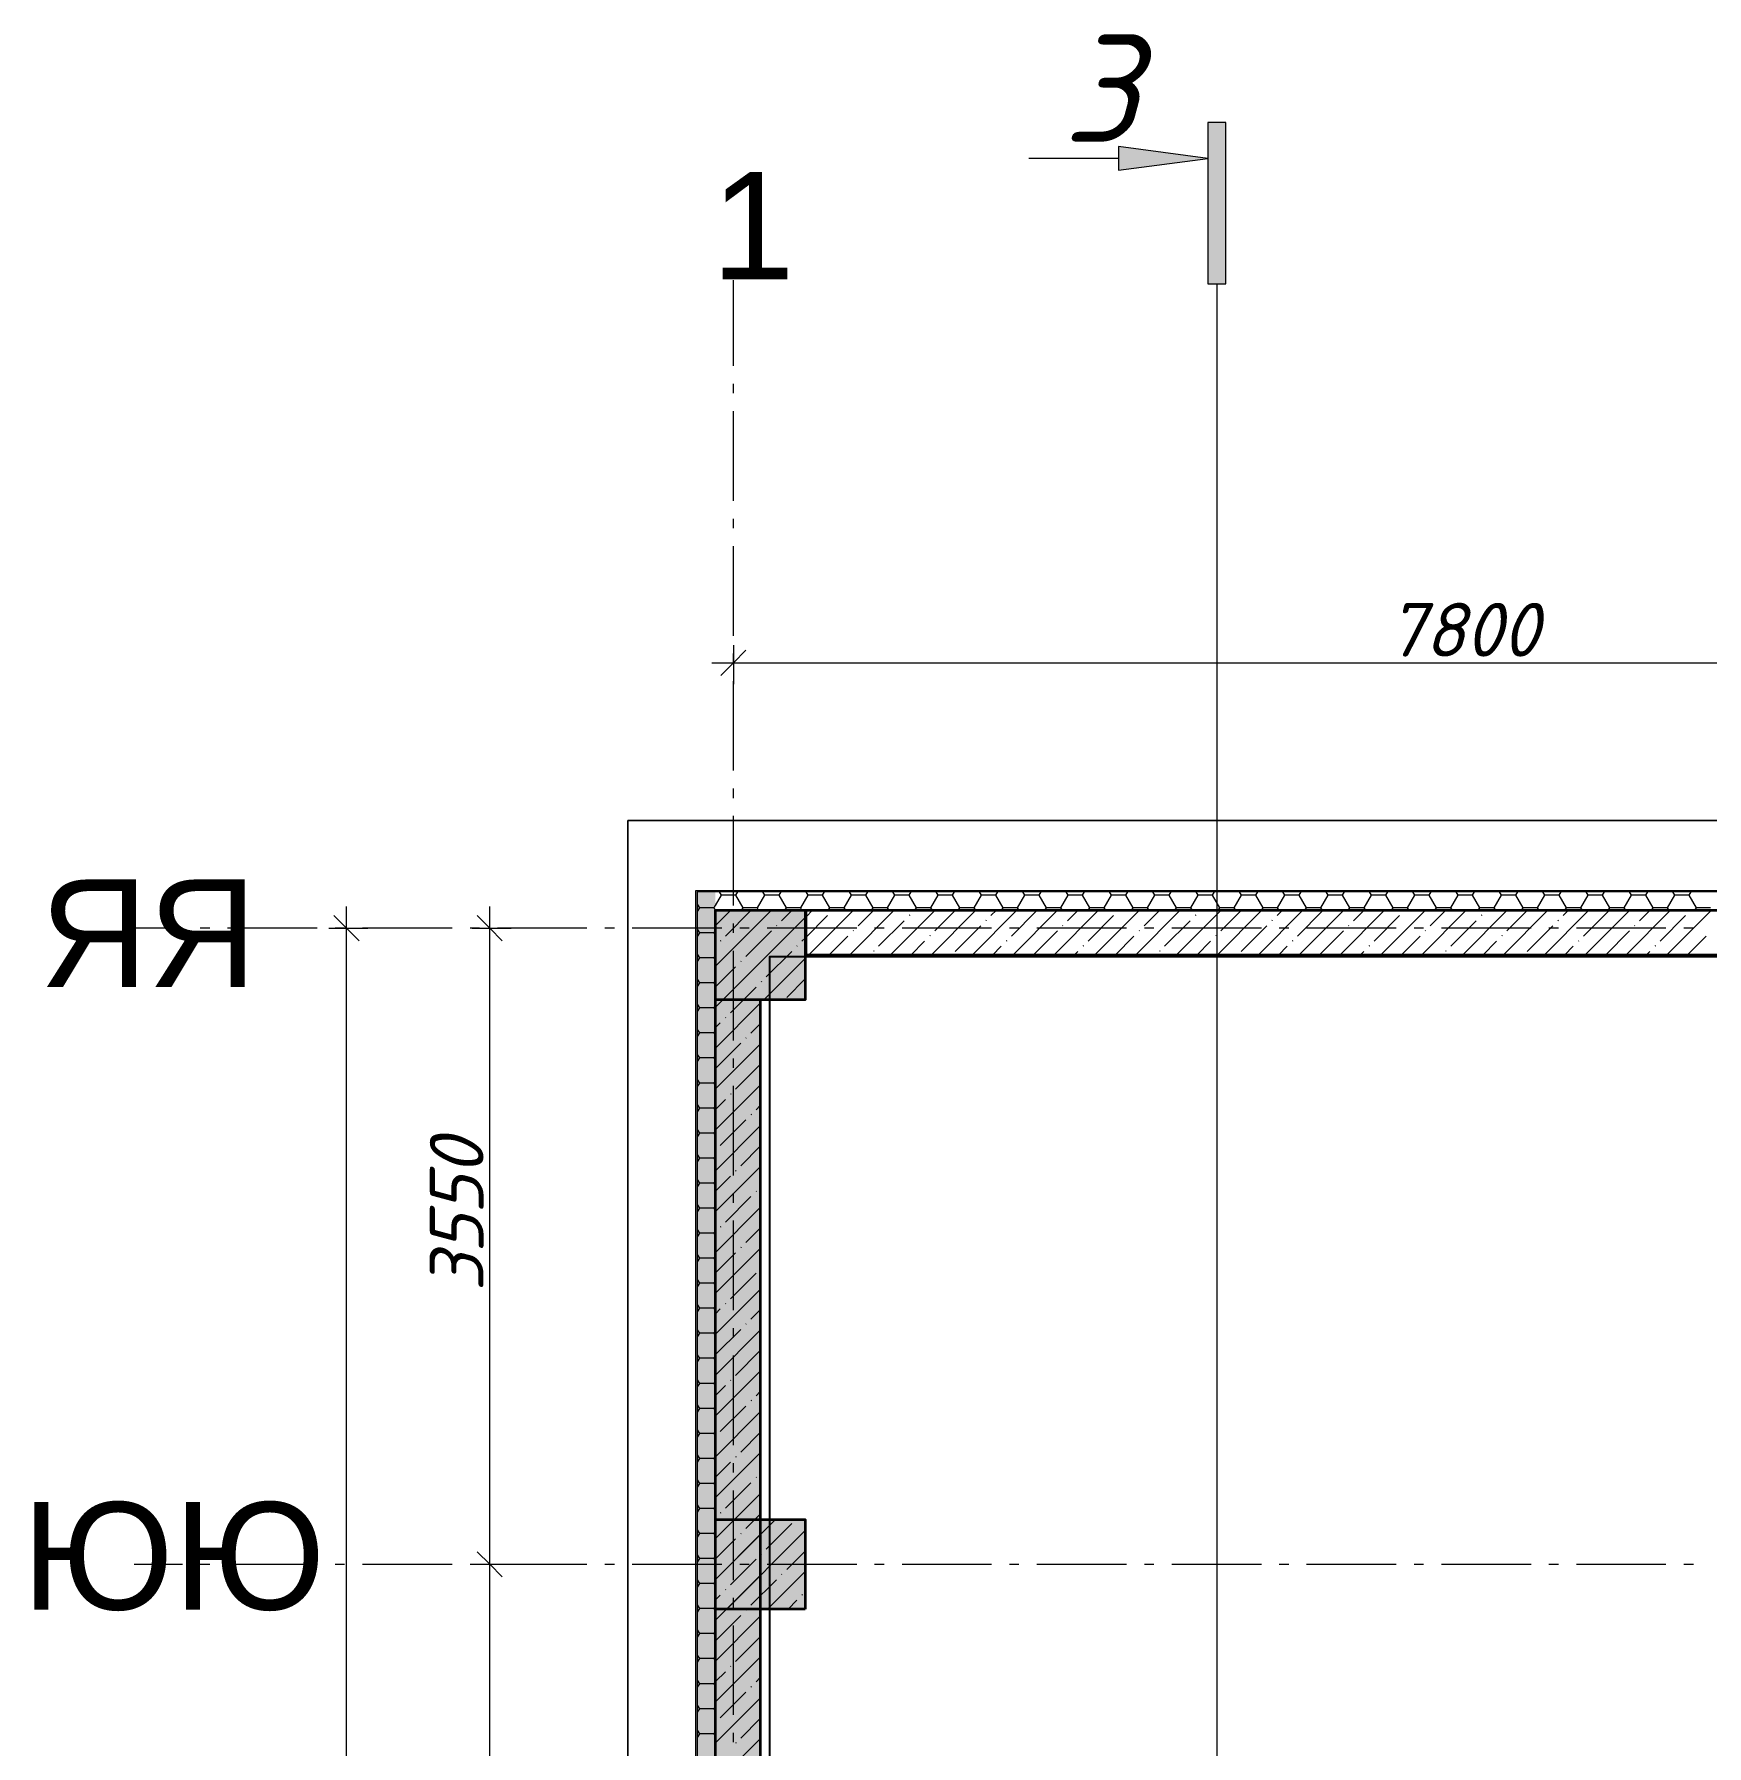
# Model space of a CAD drawing. Header units: millimetres. Extents: x -81576 to 1046824, y -248937 to 691537.
# Drawn here: x 93583 to 102919, y 677778 to 687330 of the extents above; entities that cross this region are included whole.
import ezdxf

# ---------------------------------------------------------------- set-up
doc = ezdxf.new("R2010")
doc.units = ezdxf.units.MM
doc.layers.add('PDF _Геометрия', color=7, linetype='Continuous', true_color=0x1d1d1d)
doc.layers.add('PDF _Сплошная заливка', color=7, linetype='Continuous', true_color=0xffffff)
doc.layers.add('PDF _Текст', color=7, linetype='Continuous')
doc.styles.add('PDF ArialMT', font='arial.ttf')
doc.styles.add('PDF ISOCPEUR Italic', font='isocpeui.ttf')

msp = doc.modelspace()

# ---------------------------------------------------------------- hatches: boundary and pattern name
at = {"layer": 'PDF _Сплошная заливка', "true_color": 0x636466, "transparency": 33554559}
for points in [[(97284, 669791.1), (97284, 682551.1), (97276, 682551.1), (97278, 669791.1)], [(97284, 669791.1), (97384, 669791.1), (97384, 682543.1), (97284, 682543.1)], [(97386, 681941.1), (97886, 681941.1), (97886, 682441.1), (97386, 682441.1)], [(97386, 669966.1), (97636, 669966.1), (97636, 681941.1), (97386, 681941.1)], [(97886, 678540.8), (97886, 679040.8), (97386, 679040.8), (97386, 678540.8)]]:
    msp.add_hatch(color=251, dxfattribs=at).paths.add_polyline_path(points)

# ---------------------------------------------------------------- linework, layer by layer
msp.add_lwpolyline([(112836, 682181.4), (97687.9, 682181.4), (97687.9, 673591.1), (112836, 673591.1)], close=True)
at = {"layer": 'PDF _Геометрия', "color": 7, "lineweight": 9}
for points in [[(100234.6, 685937.1), (100234.6, 686837.1), (100134.6, 686837.1), (100134.6, 685937.1)], [(99634.6, 686571.2), (100134.6, 686637.1), (99634.6, 686702.9)], [(201544, 682941.1), (96896, 682941.1), (96896, 651568.6), (96896, 682941.1)]]:
    msp.add_lwpolyline(points, close=True, dxfattribs=at)
for points in [[(99634.6, 686637.1), (99134.6, 686637.1)], [(97486, 685479), (97486, 685956.9)], [(97486, 685326.1), (97486, 685379)], [(97486, 684726.1), (97486, 685226.1)], [(97486, 684573.2), (97486, 684626.1)], [(97486, 683973.2), (97486, 684473.2)], [(97556, 683892), (97486, 683822), (97416, 683752)], [(97486, 683921), (97486, 683822), (97486, 683702)], [(97486, 683820.3), (97486, 683873.2)], [(97366, 683822), (105286, 683822), (107586, 683822), (109486, 683822), (109686, 683822), (113086, 683822), (117786, 683822), (120786, 683822)], [(97486, 683220.3), (97486, 683720.3)], [(97486, 683067.4), (97486, 683120.3)], [(97486, 682467.4), (97486, 682967.4)], [(95325.7, 651921.1), (95325.7, 682461.1)], [(96125.7, 651921.1), (96125.7, 655691.1), (96125.7, 658541.1), (96125.7, 659841.1), (96125.7, 664341.1), (96125.7, 670041.1), (96125.7, 673341.1), (96125.7, 674541.1), (96125.7, 678790.8), (96125.7, 682461.1)], [(113936, 682443.1), (97384, 682443.1), (97384, 669791.1)], [(113936, 682441.1), (97386, 682441.1), (97386, 669966.1), (97388, 669966.1), (97388, 669791.1)], [(94409.5, 682341.1), (94140.9, 682341.1)], [(94562.4, 682341.1), (94509.5, 682341.1)], [(95162.4, 682341.1), (94662.4, 682341.1)], [(95226.7, 682341.1), (95325.7, 682341.1), (95445.7, 682341.1)], [(95255.7, 682411.1), (95325.7, 682341.1), (95395.7, 682271.1)], [(95315.3, 682341.1), (95262.4, 682341.1)], [(95915.3, 682341.1), (95415.3, 682341.1)], [(96068.2, 682341.1), (96015.3, 682341.1)], [(96026.7, 682341.1), (96125.7, 682341.1), (96245.7, 682341.1)], [(96055.7, 682411.1), (96125.7, 682341.1), (96195.7, 682271.1)], [(96668.2, 682341.1), (96168.2, 682341.1)], [(96821.1, 682341.1), (96768.2, 682341.1)], [(97421.1, 682341.1), (96921.1, 682341.1)], [(97486, 682314.5), (97486, 682367.4)], [(97574, 682341.1), (97521.1, 682341.1)], [(98174, 682341.1), (97674, 682341.1)], [(98327, 682341.1), (98274, 682341.1)], [(98927, 682341.1), (98427, 682341.1)], [(99079.9, 682341.1), (99027, 682341.1)], [(99679.9, 682341.1), (99179.9, 682341.1)], [(99832.8, 682341.1), (99779.9, 682341.1)], [(100432.8, 682341.1), (99932.8, 682341.1)], [(100585.7, 682341.1), (100532.8, 682341.1)], [(101185.7, 682341.1), (100685.7, 682341.1)], [(101338.6, 682341.1), (101285.7, 682341.1)], [(101938.6, 682341.1), (101438.6, 682341.1)], [(102091.5, 682341.1), (102038.6, 682341.1)], [(102691.5, 682341.1), (102191.5, 682341.1)], [(102844.5, 682341.1), (102791.5, 682341.1)], [(97486, 681714.5), (97486, 682214.5)], [(97486, 681561.5), (97486, 681614.5)], [(97486, 680961.5), (97486, 681461.5)], [(97486, 680808.6), (97486, 680861.5)], [(97486, 680208.6), (97486, 680708.6)], [(97486, 680055.7), (97486, 680108.6)], [(97486, 679455.7), (97486, 679955.7)], [(97486, 679302.8), (97486, 679355.7)], [(97486, 678702.8), (97486, 679202.8)], [(96055.7, 678860.8), (96125.7, 678790.8), (96195.7, 678720.8)], [(94140.9, 678790.8), (94409.5, 678790.8)], [(94509.5, 678790.8), (94562.4, 678790.8)], [(94662.4, 678790.8), (95162.4, 678790.8)], [(95262.4, 678790.8), (95315.3, 678790.8)], [(95415.3, 678790.8), (95915.3, 678790.8)], [(96015.3, 678790.8), (96068.2, 678790.8)], [(96026.7, 678790.8), (96125.7, 678790.8), (96245.7, 678790.8)], [(96168.2, 678790.8), (96668.2, 678790.8)], [(96768.2, 678790.8), (96821.1, 678790.8)], [(96921.1, 678790.8), (97421.1, 678790.8)], [(97521.1, 678790.8), (97574, 678790.8)], [(97674, 678790.8), (98174, 678790.8)], [(98274, 678790.8), (98327, 678790.8)], [(98427, 678790.8), (98927, 678790.8)], [(99027, 678790.8), (99079.9, 678790.8)], [(99179.9, 678790.8), (99679.9, 678790.8)], [(99779.9, 678790.8), (99832.8, 678790.8)], [(99932.8, 678790.8), (100432.8, 678790.8)], [(100532.8, 678790.8), (100585.7, 678790.8)], [(100685.7, 678790.8), (101185.7, 678790.8)], [(101285.7, 678790.8), (101338.6, 678790.8)], [(101438.6, 678790.8), (101938.6, 678790.8)], [(102038.6, 678790.8), (102091.5, 678790.8)], [(102191.5, 678790.8), (102691.5, 678790.8)], [(102791.5, 678790.8), (102844.5, 678790.8)], [(97486, 678549.9), (97486, 678602.8)], [(97486, 677949.9), (97486, 678449.9)], [(97486, 677797), (97486, 677849.9)]]:
    msp.add_lwpolyline(points, dxfattribs=at)
at = {"layer": 'PDF _Геометрия', "color": 8, "lineweight": 9, "true_color": 0x808080}
msp.add_lwpolyline([(100184.6, 685937.1), (100184.6, 650457.2)], dxfattribs=at)
at = {"layer": 'PDF _Геометрия', "color": 7, "lineweight": 13}
for points in [[(97276, 669786.1), (97276, 682551.1), (97386, 682551.1), (201086, 682551.1), (201196, 682551.1), (201196, 637747.2)], [(113936, 682543.1), (97284, 682543.1), (97284, 669791.1)]]:
    msp.add_lwpolyline(points, dxfattribs=at)
at = {"layer": 'PDF _Геометрия', "lineweight": 9}
for points in [[(97416.6, 682524.4), (97384, 682467.8), (97376.3, 682454.5)], [(97405.8, 682543.1), (97416.6, 682524.4)], [(97497.3, 682524.3), (97416.6, 682524.3)], [(97508.1, 682543.1), (97497.3, 682524.4)], [(97497.3, 682524.4), (97537.6, 682454.5)], [(97658.6, 682524.4), (97618.2, 682454.5)], [(97647.7, 682543.1), (97658.6, 682524.4)], [(97739.2, 682524.3), (97658.6, 682524.3)], [(97750.1, 682543.1), (97739.2, 682524.4)], [(97739.2, 682524.4), (97779.5, 682454.5)], [(97900.5, 682524.4), (97860.2, 682454.5)], [(97889.7, 682543.1), (97900.5, 682524.4)], [(97981.1, 682524.3), (97900.5, 682524.3)], [(97992, 682543.1), (97981.1, 682524.4)], [(97981.1, 682524.4), (98021.5, 682454.5)], [(98142.4, 682524.4), (98102.1, 682454.5)], [(98131.6, 682543.1), (98142.4, 682524.4)], [(98223.1, 682524.3), (98142.4, 682524.3)], [(98233.9, 682543.1), (98223.1, 682524.4)], [(98223.1, 682524.4), (98263.4, 682454.5)], [(98384.4, 682524.4), (98344.1, 682454.5)], [(98373.5, 682543.1), (98384.4, 682524.4)], [(98465, 682524.3), (98384.4, 682524.3)], [(98475.9, 682543.1), (98465, 682524.4)], [(98465, 682524.4), (98505.3, 682454.5)], [(98626.3, 682524.4), (98586, 682454.5)], [(98615.5, 682543.1), (98626.3, 682524.4)], [(98706.9, 682524.3), (98626.3, 682524.3)], [(98706.9, 682524.4), (98747.3, 682454.5)], [(98717.8, 682543.1), (98707, 682524.4)], [(98868.2, 682524.4), (98827.9, 682454.5)], [(98857.4, 682543.1), (98868.2, 682524.4)], [(98948.9, 682524.3), (98868.2, 682524.3)], [(98959.7, 682543.1), (98948.9, 682524.4)], [(98948.9, 682524.4), (98989.2, 682454.5)], [(99110.2, 682524.4), (99069.9, 682454.5)], [(99099.3, 682543.1), (99110.2, 682524.4)], [(99190.8, 682524.3), (99110.2, 682524.3)], [(99201.7, 682543.1), (99190.8, 682524.4)], [(99190.8, 682524.4), (99231.1, 682454.5)], [(99352.1, 682524.4), (99311.8, 682454.5)], [(99341.3, 682543.1), (99352.1, 682524.4)], [(99432.8, 682524.3), (99352.1, 682524.3)], [(99432.7, 682524.4), (99473.1, 682454.5)], [(99443.6, 682543.1), (99432.8, 682524.4)], [(99594, 682524.4), (99553.7, 682454.5)], [(99583.2, 682543.1), (99594, 682524.4)], [(99674.7, 682524.3), (99594, 682524.3)], [(99685.5, 682543.1), (99674.7, 682524.4)], [(99674.7, 682524.4), (99715, 682454.5)], [(99836, 682524.4), (99795.7, 682454.5)], [(99825.1, 682543.1), (99836, 682524.4)], [(99916.6, 682524.3), (99836, 682524.3)], [(99927.5, 682543.1), (99916.6, 682524.4)], [(99916.6, 682524.4), (99956.9, 682454.5)], [(100077.9, 682524.4), (100037.6, 682454.5)], [(100067.1, 682543.1), (100077.9, 682524.4)], [(100158.6, 682524.3), (100077.9, 682524.3)], [(100158.5, 682524.4), (100198.9, 682454.5)], [(100169.4, 682543.1), (100158.6, 682524.4)], [(100319.9, 682524.4), (100279.5, 682454.5)], [(100309, 682543.1), (100319.8, 682524.4)], [(100400.5, 682524.3), (100319.8, 682524.3)], [(100411.3, 682543.1), (100400.5, 682524.4)], [(100400.5, 682524.4), (100440.8, 682454.5)], [(100561.8, 682524.4), (100521.5, 682454.5)], [(100550.9, 682543.1), (100561.8, 682524.4)], [(100642.4, 682524.3), (100561.8, 682524.3)], [(100653.3, 682543.1), (100642.4, 682524.4)], [(100642.4, 682524.4), (100682.7, 682454.5)], [(100803.7, 682524.4), (100763.4, 682454.5)], [(100792.9, 682543.1), (100803.7, 682524.4)], [(100884.4, 682524.3), (100803.7, 682524.3)], [(100895.2, 682543.1), (100884.4, 682524.4)], [(100884.4, 682524.4), (100924.7, 682454.5)], [(101045.7, 682524.4), (101005.3, 682454.5)], [(101034.8, 682543.1), (101045.6, 682524.4)], [(101126.3, 682524.3), (101045.7, 682524.3)], [(101137.1, 682543.1), (101126.3, 682524.4)], [(101126.3, 682524.4), (101166.6, 682454.5)], [(101287.6, 682524.4), (101247.3, 682454.5)], [(101276.7, 682543.1), (101287.6, 682524.4)], [(101368.2, 682524.3), (101287.6, 682524.3)], [(101379.1, 682543.1), (101368.2, 682524.4)], [(101368.2, 682524.4), (101408.5, 682454.5)], [(101529.5, 682524.4), (101489.2, 682454.5)], [(101518.7, 682543.1), (101529.5, 682524.4)], [(101610.2, 682524.3), (101529.5, 682524.3)], [(101621, 682543.1), (101610.2, 682524.4)], [(101610.2, 682524.4), (101650.5, 682454.5)], [(101771.5, 682524.4), (101731.1, 682454.5)], [(101760.6, 682543.1), (101771.4, 682524.4)], [(101852.1, 682524.3), (101771.5, 682524.3)], [(101862.9, 682543.1), (101852.1, 682524.4)], [(101852.1, 682524.4), (101892.4, 682454.5)], [(102013.4, 682524.4), (101973.1, 682454.5)], [(102002.5, 682543.1), (102013.4, 682524.4)], [(102094, 682524.3), (102013.4, 682524.3)], [(102104.9, 682543.1), (102094, 682524.4)], [(102094, 682524.4), (102134.4, 682454.5)], [(102255.3, 682524.4), (102215, 682454.5)], [(102244.5, 682543.1), (102255.3, 682524.4)], [(102336, 682524.3), (102255.3, 682524.3)], [(102346.8, 682543.1), (102336, 682524.4)], [(102336, 682524.4), (102376.3, 682454.5)], [(102497.3, 682524.4), (102457, 682454.5)], [(102486.4, 682543.1), (102497.3, 682524.4)], [(102577.9, 682524.3), (102497.3, 682524.3)], [(102588.8, 682543.1), (102577.9, 682524.4)], [(102577.9, 682524.4), (102618.2, 682454.5)], [(102739.2, 682524.4), (102698.9, 682454.5)], [(102728.4, 682543.1), (102739.2, 682524.4)], [(102819.8, 682524.3), (102739.2, 682524.3)], [(102819.8, 682524.4), (102860.2, 682454.5)], [(102830.7, 682543.1), (102819.9, 682524.4)], [(97284, 682474.7), (97295.6, 682454.5)], [(97295.7, 682454.5), (97284, 682434.3)], [(97376.3, 682454.5), (97295.7, 682454.5)], [(97376.3, 682454.5), (97384, 682441.2)], [(97471, 682441.1), (97386, 682356.1)], [(97699.1, 682441.1), (97386, 682128)], [(97583.5, 682439.6), (97440.9, 682297)], [(97537.6, 682454.5), (97531, 682443.1)], [(97618.2, 682454.5), (97537.6, 682454.5)], [(97618.2, 682454.5), (97624.8, 682443.1)], [(97813.1, 682441.1), (97754.6, 682382.6)], [(97779.5, 682454.5), (97773, 682443.1)], [(97860.2, 682454.5), (97779.5, 682454.5)], [(97860.2, 682454.5), (97866.7, 682443.1)], [(97927.2, 682441.1), (97891, 682404.9)], [(98155.3, 682441.1), (97905.3, 682191.1)], [(98021.5, 682454.5), (98014.9, 682443.1)], [(98102.1, 682454.5), (98021.5, 682454.5)], [(98041.2, 682441.1), (98039.7, 682439.6)], [(98102.1, 682454.5), (98108.7, 682443.1)], [(98383.4, 682441.1), (98133.4, 682191.1)], [(98269.3, 682441.1), (98182.3, 682354)], [(98263.4, 682454.5), (98256.8, 682443.1)], [(98344, 682454.5), (98263.4, 682454.5)], [(98344, 682454.5), (98350.6, 682443.1)], [(98611.5, 682441.1), (98361.5, 682191.1)], [(98497.4, 682441.1), (98495.9, 682439.6)], [(98505.3, 682454.5), (98498.8, 682443.1)], [(98586, 682454.5), (98505.3, 682454.5)], [(98586, 682454.5), (98592.5, 682443.1)], [(98839.6, 682441.1), (98589.6, 682191.1)], [(98725.5, 682441.1), (98609.9, 682325.5)], [(98747.3, 682454.5), (98740.7, 682443.1)], [(98827.9, 682454.5), (98747.3, 682454.5)], [(99067.7, 682441.1), (98817.7, 682191.1)], [(98827.9, 682454.5), (98834.5, 682443.1)], [(98953.6, 682441.1), (98923.6, 682411.1)], [(98989.2, 682454.5), (98982.6, 682443.1)], [(99069.8, 682454.5), (98989.2, 682454.5)], [(99180.2, 682439.6), (99037.6, 682297)], [(99295.8, 682441.1), (99045.8, 682191.1)], [(99069.8, 682454.5), (99076.4, 682443.1)], [(99231.1, 682454.5), (99224.6, 682443.1)], [(99311.8, 682454.5), (99231.1, 682454.5)], [(99523.9, 682441.1), (99273.9, 682191.1)], [(99311.8, 682454.5), (99318.4, 682443.1)], [(99409.8, 682441.1), (99351.3, 682382.6)], [(99473.1, 682454.5), (99466.5, 682443.1)], [(99553.7, 682454.5), (99473.1, 682454.5)], [(99752, 682441.1), (99502, 682191.1)], [(99553.7, 682454.5), (99560.3, 682443.1)], [(99637.9, 682441.1), (99636.4, 682439.6)], [(99715, 682454.5), (99708.4, 682443.1)], [(99795.7, 682454.5), (99715, 682454.5)], [(99980.1, 682441.1), (99730.1, 682191.1)], [(99866, 682441.1), (99779, 682354)], [(99795.6, 682454.5), (99802.2, 682443.1)], [(99957, 682454.5), (99950.4, 682443.1)], [(100037.6, 682454.5), (99956.9, 682454.5)], [(100208.2, 682441.1), (99958.2, 682191.1)], [(100037.6, 682454.5), (100044.2, 682443.1)], [(100094.1, 682441.1), (100092.6, 682439.6)], [(100436.3, 682441.1), (100186.3, 682191.1)], [(100198.9, 682454.5), (100192.3, 682443.1)], [(100279.5, 682454.5), (100198.9, 682454.5)], [(100322.2, 682441.1), (100206.6, 682325.5)], [(100279.5, 682454.5), (100286.1, 682443.1)], [(100664.4, 682441.1), (100414.4, 682191.1)], [(100440.8, 682454.5), (100434.2, 682443.1)], [(100521.5, 682454.5), (100440.8, 682454.5)], [(100550.3, 682441.1), (100520.3, 682411.1)], [(100521.5, 682454.5), (100528, 682443.1)], [(100776.9, 682439.6), (100634.3, 682297)], [(100892.5, 682441.1), (100642.5, 682191.1)], [(100682.8, 682454.5), (100676.2, 682443.1)], [(100763.4, 682454.5), (100682.7, 682454.5)], [(100763.4, 682454.5), (100770, 682443.1)], [(101120.6, 682441.1), (100870.6, 682191.1)], [(100924.7, 682454.5), (100918.1, 682443.1)], [(101005.3, 682454.5), (100924.7, 682454.5)], [(101006.5, 682441.1), (100948, 682382.6)], [(101005.3, 682454.5), (101011.9, 682443.1)], [(101348.7, 682441.1), (101098.7, 682191.1)], [(101166.6, 682454.5), (101160.1, 682443.1)], [(101247.3, 682454.5), (101166.6, 682454.5)], [(101234.6, 682441.1), (101233.1, 682439.6)], [(101247.3, 682454.5), (101253.8, 682443.1)], [(101576.8, 682441.1), (101326.8, 682191.1)], [(101462.7, 682441.1), (101375.6, 682354)], [(101408.6, 682454.5), (101402, 682443.1)], [(101489.2, 682454.5), (101408.6, 682454.5)], [(101489.2, 682454.5), (101495.8, 682443.1)], [(101804.9, 682441.1), (101554.9, 682191.1)], [(101650.5, 682454.5), (101643.9, 682443.1)], [(101731.1, 682454.5), (101650.5, 682454.5)], [(101690.8, 682441.1), (101689.3, 682439.6)], [(101731.1, 682454.5), (101737.7, 682443.1)], [(102033, 682441.1), (101783, 682191.1)], [(101918.9, 682441.1), (101803.3, 682325.5)], [(101892.4, 682454.5), (101885.9, 682443.1)], [(101973.1, 682454.5), (101892.4, 682454.5)], [(101973.1, 682454.5), (101979.6, 682443.1)], [(102261.1, 682441.1), (102011.1, 682191.1)], [(102147, 682441.1), (102117, 682411.1)], [(102134.4, 682454.5), (102127.8, 682443.1)], [(102215, 682454.5), (102134.4, 682454.5)], [(102215, 682454.5), (102221.6, 682443.1)], [(102373.6, 682439.6), (102231, 682297)], [(102489.2, 682441.1), (102239.2, 682191.1)], [(102376.3, 682454.5), (102369.7, 682443.1)], [(102456.9, 682454.5), (102376.3, 682454.5)], [(102456.9, 682454.5), (102463.5, 682443.1)], [(102717.3, 682441.1), (102467.3, 682191.1)], [(102603.2, 682441.1), (102544.6, 682382.6)], [(102618.2, 682454.5), (102611.7, 682443.1)], [(102698.9, 682454.5), (102618.2, 682454.5)], [(102945.4, 682441.1), (102695.4, 682191.1)], [(102698.9, 682454.5), (102705.4, 682443.1)], [(102831.3, 682441.1), (102829.8, 682439.6)], [(102860.2, 682454.5), (102853.6, 682443.1)], [(102940.8, 682454.5), (102860.2, 682454.5)], [(97284, 682335.1), (97295.7, 682314.8)], [(97886, 682399.9), (97427.2, 681941.1), (97386, 681899.9)], [(97728.4, 682356.4), (97726.1, 682354)], [(98011.2, 682411.1), (97891, 682290.9)], [(98438.9, 682382.6), (98296.3, 682240)], [(98469.8, 682413.4), (98467.4, 682411.1)], [(98866.6, 682354), (98724, 682211.5)], [(98897.4, 682384.9), (98895.1, 682382.6)], [(99325.1, 682356.4), (99322.8, 682354)], [(99607.9, 682411.1), (99465.3, 682268.5)], [(100035.6, 682382.6), (99893, 682240)], [(100066.4, 682413.4), (100064.1, 682411.1)], [(100463.2, 682354), (100320.7, 682211.5)], [(100494.1, 682384.9), (100491.8, 682382.6)], [(100921.8, 682356.4), (100919.4, 682354)], [(101204.6, 682411.1), (101062, 682268.5)], [(101632.3, 682382.6), (101489.7, 682240)], [(101663.1, 682413.4), (101660.8, 682411.1)], [(102059.9, 682354), (101917.4, 682211.5)], [(102090.8, 682384.9), (102088.4, 682382.6)], [(102518.5, 682356.4), (102516.1, 682354)], [(102801.3, 682411.1), (102658.7, 682268.5)], [(97295.7, 682314.8), (97284, 682294.6)], [(97376.3, 682314.8), (97295.7, 682314.8)], [(97384, 682328.1), (97376.3, 682314.8)], [(97376.3, 682314.8), (97384, 682301.5)], [(97414.8, 682270.9), (97412.4, 682268.5)], [(97697.6, 682325.5), (97555, 682183)], [(97842.5, 682242.4), (97840.1, 682240)], [(97886, 682285.9), (97868.6, 682268.5)], [(98125.2, 682297), (98019.3, 682191.1)], [(98156.1, 682327.9), (98153.7, 682325.5)], [(98552.9, 682268.5), (98475.5, 682191.1)], [(98583.8, 682299.4), (98581.4, 682297)], [(98980.6, 682240), (98931.7, 682191.1)], [(99011.5, 682270.9), (99009.1, 682268.5)], [(99294.2, 682325.5), (99159.8, 682191.1)], [(99439.2, 682242.4), (99436.8, 682240)], [(99721.9, 682297), (99616, 682191.1)], [(99752.8, 682327.9), (99750.4, 682325.5)], [(100149.6, 682268.5), (100072.2, 682191.1)], [(100180.5, 682299.4), (100178.1, 682297)], [(100577.3, 682240), (100528.4, 682191.1)], [(100608.2, 682270.9), (100605.8, 682268.5)], [(100890.9, 682325.5), (100756.5, 682191.1)], [(101035.9, 682242.4), (101033.5, 682240)], [(101318.6, 682297), (101212.7, 682191.1)], [(101349.5, 682327.9), (101347.1, 682325.5)], [(101746.3, 682268.5), (101668.9, 682191.1)], [(101777.2, 682299.4), (101774.8, 682297)], [(102174, 682240), (102125.1, 682191.1)], [(102204.9, 682270.9), (102202.5, 682268.5)], [(102487.6, 682325.5), (102353.2, 682191.1)], [(102632.6, 682242.4), (102630.2, 682240)], [(102915.3, 682297), (102809.4, 682191.1)], [(97284, 682195.4), (97295.7, 682175.1)], [(97295.7, 682175.1), (97284, 682154.9)], [(97376.3, 682175.1), (97295.7, 682175.1)], [(97384, 682188.4), (97376.3, 682175.1)], [(97376.3, 682175.1), (97384, 682161.8)], [(97528.9, 682156.8), (97526.5, 682154.5)], [(97886, 682171.8), (97655.3, 681941.1)], [(97811.6, 682211.5), (97669, 682068.9)], [(98270.2, 682213.9), (98267.8, 682211.5)], [(99408.3, 682211.5), (99387.9, 682191.1)], [(99866.9, 682213.9), (99864.5, 682211.5)], [(101005, 682211.5), (100984.6, 682191.1)], [(101463.6, 682213.9), (101461.2, 682211.5)], [(102601.7, 682211.5), (102581.3, 682191.1)], [(97284, 682055.7), (97295.7, 682035.5)], [(97384, 682048.7), (97376.3, 682035.5)], [(97498, 682125.9), (97386, 682014)], [(97642.9, 682042.8), (97640.5, 682040.4)], [(97886, 682057.8), (97783.1, 681954.9)], [(97295.7, 682035.5), (97284, 682015.2)], [(97376.3, 682035.5), (97295.7, 682035.5)], [(97376.3, 682035.5), (97384, 682022.2)], [(97612, 682011.9), (97541.2, 681941.1), (97469.5, 681869.3)], [(97284, 681916), (97295.7, 681895.8)], [(97295.7, 681895.8), (97284, 681875.5)], [(97376.3, 681895.8), (97295.7, 681895.8)], [(97384, 681909.1), (97376.3, 681895.8)], [(97376.3, 681895.8), (97384, 681882.5)], [(97636, 681921.8), (97386, 681671.8)], [(97886, 681943.7), (97883.4, 681941.1)], [(97284, 681776.3), (97295.7, 681756.1)], [(97295.7, 681756.1), (97284, 681735.9)], [(97376.3, 681756.1), (97295.7, 681756.1)], [(97384, 681769.4), (97376.3, 681756.1)], [(97376.3, 681756.1), (97384, 681742.8)], [(97412.4, 681812.3), (97386, 681785.9)], [(97443.3, 681843.2), (97440.9, 681840.8)], [(97636, 681807.8), (97583.5, 681755.3)], [(97526.5, 681698.3), (97386, 681557.8)], [(97636, 681693.7), (97386, 681443.7)], [(97557.4, 681729.1), (97555, 681726.8)], [(97284, 681636.6), (97295.7, 681616.4)], [(97295.7, 681616.4), (97284, 681596.2)], [(97376.3, 681616.4), (97295.7, 681616.4)], [(97384, 681629.7), (97376.3, 681616.4)], [(97376.3, 681616.4), (97384, 681603.1)], [(97636, 681579.7), (97498, 681441.6)], [(97284, 681497), (97295.7, 681476.7)], [(97295.7, 681476.7), (97284, 681456.5)], [(97376.3, 681476.7), (97295.7, 681476.7)], [(97384, 681490), (97376.3, 681476.7)], [(97376.3, 681476.7), (97384, 681463.4)], [(97636, 681465.6), (97386, 681215.6)], [(97440.9, 681384.6), (97386, 681329.7)], [(97471.8, 681415.5), (97469.5, 681413.1)], [(97284, 681357.3), (97295.7, 681337.1)], [(97295.7, 681337.1), (97284, 681316.8)], [(97376.3, 681337), (97295.7, 681337)], [(97384, 681350.3), (97376.3, 681337.1)], [(97376.3, 681337.1), (97384, 681323.8)], [(97585.9, 681301.5), (97583.5, 681299.1)], [(97636, 681351.6), (97612, 681327.6)], [(97284, 681217.6), (97295.7, 681197.4)], [(97295.7, 681197.4), (97284, 681177.1)], [(97376.3, 681197.4), (97295.7, 681197.4)], [(97384, 681210.7), (97376.3, 681197.4)], [(97376.3, 681197.4), (97384, 681184.1)], [(97636, 681237.5), (97386, 680987.5)], [(97555, 681270.6), (97412.4, 681128)], [(97386.3, 681101.9), (97386, 681101.6)], [(97636, 681123.5), (97526.5, 681014)], [(97284, 681077.9), (97295.7, 681057.7)], [(97295.7, 681057.7), (97284, 681037.4)], [(97376.3, 681057.7), (97295.7, 681057.7)], [(97384, 681071), (97376.3, 681057.7)], [(97376.3, 681057.7), (97384, 681044.4)], [(97636, 681009.4), (97386, 680759.4)], [(97284, 680938.2), (97295.7, 680918)], [(97295.7, 680918), (97284, 680897.8)], [(97376.3, 680918), (97295.7, 680918)], [(97384, 680931.3), (97376.3, 680918)], [(97376.3, 680918), (97384, 680904.7)], [(97469.5, 680956.9), (97386, 680873.5)], [(97500.3, 680987.8), (97498, 680985.5)], [(97583.5, 680842.9), (97440.9, 680700.3)], [(97614.4, 680873.8), (97612, 680871.4)], [(97284, 680798.6), (97295.7, 680778.3)], [(97295.7, 680778.3), (97284, 680758.1)], [(97376.3, 680778.3), (97295.7, 680778.3)], [(97384, 680791.6), (97376.3, 680778.3)], [(97376.3, 680778.3), (97384, 680765)], [(97636, 680781.3), (97386, 680531.3)], [(97284, 680658.9), (97295.7, 680638.7)], [(97295.7, 680638.7), (97284, 680618.4)], [(97376.3, 680638.6), (97295.7, 680638.6)], [(97384, 680651.9), (97376.3, 680638.7)], [(97376.3, 680638.7), (97384, 680625.4)], [(97414.8, 680674.2), (97412.4, 680671.8)], [(97636, 680667.3), (97555, 680586.3)], [(97284, 680519.2), (97295.7, 680499)], [(97636, 680553.2), (97386, 680303.2)], [(97498, 680529.3), (97386, 680417.3)], [(97528.9, 680560.1), (97526.5, 680557.8)], [(97295.7, 680499), (97284, 680478.7)], [(97376.3, 680499), (97295.7, 680499)], [(97384, 680512.2), (97376.3, 680499)], [(97376.3, 680499), (97384, 680485.7)], [(97284, 680379.5), (97295.7, 680359.3)], [(97295.7, 680359.3), (97284, 680339)], [(97376.3, 680359.3), (97295.7, 680359.3)], [(97384, 680372.6), (97376.3, 680359.3)], [(97376.3, 680359.3), (97384, 680346)], [(97636, 680325.1), (97386, 680075.1)], [(97612, 680415.2), (97469.5, 680272.6)], [(97284, 680239.8), (97295.7, 680219.6)], [(97384, 680232.9), (97376.3, 680219.6)], [(97443.3, 680246.5), (97440.9, 680244.1)], [(97295.7, 680219.6), (97284, 680199.4)], [(97376.3, 680219.6), (97295.7, 680219.6)], [(97376.3, 680219.6), (97384, 680206.3)], [(97412.4, 680215.6), (97386, 680189.2)], [(97557.4, 680132.5), (97555, 680130.1)], [(97636, 680211.1), (97583.5, 680158.6)], [(97284, 680100.1), (97295.7, 680079.9)], [(97295.7, 680079.9), (97284, 680059.7)], [(97376.3, 680079.9), (97295.7, 680079.9)], [(97384, 680093.2), (97376.3, 680079.9)], [(97376.3, 680079.9), (97384, 680066.6)], [(97526.5, 680101.6), (97386, 679961.1)], [(97636, 680097), (97386, 679847)], [(97284, 679960.5), (97295.7, 679940.2)], [(97384, 679953.5), (97376.3, 679940.2)], [(97636, 679983), (97498, 679845)], [(97295.7, 679940.2), (97284, 679920)], [(97376.3, 679940.2), (97295.7, 679940.2)], [(97376.3, 679940.2), (97384, 679926.9)], [(97636, 679868.9), (97386, 679618.9)], [(97284, 679820.8), (97295.7, 679800.6)], [(97295.7, 679800.6), (97284, 679780.3)], [(97376.3, 679800.6), (97295.7, 679800.6)], [(97384, 679813.8), (97376.3, 679800.6)], [(97376.3, 679800.6), (97384, 679787.3)], [(97440.9, 679787.9), (97386, 679733)], [(97471.8, 679818.8), (97469.5, 679816.4)], [(97636, 679754.9), (97612, 679730.9)], [(97284, 679681.1), (97295.7, 679660.9)], [(97295.7, 679660.9), (97284, 679640.6)], [(97376.3, 679660.9), (97295.7, 679660.9)], [(97384, 679674.2), (97376.3, 679660.9)], [(97376.3, 679660.9), (97384, 679647.6)], [(97555, 679673.9), (97412.4, 679531.3)], [(97585.9, 679704.8), (97583.5, 679702.4)], [(97636, 679640.8), (97386, 679390.8)], [(97284, 679541.4), (97295.7, 679521.2)], [(97295.7, 679521.2), (97284, 679501)], [(97376.3, 679521.2), (97295.7, 679521.2)], [(97384, 679534.5), (97376.3, 679521.2)], [(97376.3, 679521.2), (97384, 679507.9)], [(97386.3, 679505.2), (97386, 679504.9)], [(97636, 679526.8), (97526.5, 679417.3)], [(97284, 679401.7), (97295.7, 679381.5)], [(97295.7, 679381.5), (97284, 679361.3)], [(97376.3, 679381.5), (97295.7, 679381.5)], [(97384, 679394.8), (97376.3, 679381.5)], [(97376.3, 679381.5), (97384, 679368.2)], [(97636, 679412.7), (97386, 679162.7)], [(97500.3, 679391.1), (97498, 679388.8)], [(97469.5, 679360.2), (97386, 679276.8)], [(97614.4, 679277.1), (97612, 679274.7)], [(97284, 679262.1), (97295.7, 679241.8)], [(97295.7, 679241.8), (97284, 679221.6)], [(97376.3, 679241.8), (97295.7, 679241.8)], [(97384, 679255.1), (97376.3, 679241.8)], [(97376.3, 679241.8), (97384, 679228.5)], [(97492.1, 679040.8), (97386, 678934.6), (97636, 679184.6)], [(97583.5, 679246.2), (97440.9, 679103.6)], [(97284, 679122.4), (97295.7, 679102.2)], [(97295.7, 679102.2), (97284, 679081.9)], [(97376.3, 679102.1), (97295.7, 679102.1)], [(97384, 679115.4), (97376.3, 679102.2)], [(97376.3, 679102.2), (97384, 679088.9)], [(97720.2, 679040.8), (97386, 678706.5), (97636, 678956.5)], [(97414.8, 679077.5), (97412.4, 679075.1)], [(97606.2, 679040.8), (97555, 678989.6), (97636, 679070.6)], [(97811.6, 679018.1), (97669, 678875.5)], [(97284, 678982.7), (97295.7, 678962.5)], [(97295.7, 678962.5), (97284, 678942.2)], [(97376.3, 678962.5), (97295.7, 678962.5)], [(97384, 678975.8), (97376.3, 678962.5)], [(97376.3, 678962.5), (97384, 678949.2)], [(97886, 678978.4), (97448.3, 678540.8)], [(97284, 678843), (97295.7, 678822.8)], [(97295.7, 678822.8), (97284, 678802.5)], [(97376.3, 678822.8), (97295.7, 678822.8)], [(97384, 678836.1), (97376.3, 678822.8)], [(97376.3, 678822.8), (97384, 678809.5)], [(97642.9, 678849.4), (97640.5, 678847)], [(97886, 678864.4), (97783.1, 678761.5)], [(97284, 678703.3), (97295.7, 678683.1)], [(97636, 678728.4), (97386, 678478.4)], [(97726.1, 678704.5), (97583.5, 678561.9), (97636, 678614.4)], [(97886, 678750.3), (97676.4, 678540.8)], [(97756.9, 678735.3), (97754.6, 678733)], [(97295.7, 678683.1), (97284, 678662.9)], [(97376.3, 678683.1), (97295.7, 678683.1)], [(97384, 678696.4), (97376.3, 678683.1)], [(97376.3, 678683.1), (97384, 678669.8)], [(97871, 678621.3), (97868.6, 678618.9)], [(97284, 678563.7), (97295.7, 678543.4)], [(97295.7, 678543.4), (97284, 678523.2)], [(97376.3, 678543.4), (97295.7, 678543.4)], [(97384, 678556.7), (97376.3, 678543.4)], [(97376.3, 678543.4), (97384, 678530.1)], [(97557.4, 678535.8), (97555, 678533.4)], [(97840.1, 678590.4), (97790.5, 678540.8)], [(97284, 678424), (97295.7, 678403.8)], [(97384, 678417), (97376.3, 678403.8)], [(97526.5, 678504.9), (97386, 678364.4)], [(97636, 678500.3), (97386, 678250.3)], [(97295.7, 678403.8), (97284, 678383.5)], [(97376.3, 678403.7), (97295.7, 678403.7)], [(97376.3, 678403.8), (97384, 678390.4)], [(97636, 678386.3), (97498, 678248.3)], [(97284, 678284.3), (97295.7, 678264.1)], [(97295.7, 678264.1), (97284, 678243.8)], [(97376.3, 678264.1), (97295.7, 678264.1)], [(97384, 678277.3), (97376.3, 678264.1)], [(97376.3, 678264.1), (97384, 678250.8)], [(97636, 678272.2), (97386, 678022.2)], [(97471.8, 678222.1), (97469.5, 678219.8)], [(97284, 678144.6), (97295.7, 678124.4)], [(97384, 678137.7), (97376.3, 678124.4)], [(97440.9, 678191.2), (97386, 678136.3)], [(97636, 678158.2), (97612, 678134.2)], [(97295.7, 678124.4), (97284, 678104.1)], [(97376.3, 678124.4), (97295.7, 678124.4)], [(97376.3, 678124.4), (97384, 678111.1)], [(97636, 678044.1), (97386, 677794.1)], [(97555, 678077.2), (97412.4, 677934.6)], [(97585.9, 678108.1), (97583.5, 678105.7)], [(97284, 678004.9), (97295.7, 677984.7)], [(97295.7, 677984.7), (97284, 677964.5)], [(97376.3, 677984.7), (97295.7, 677984.7)], [(97384, 677998), (97376.3, 677984.7)], [(97376.3, 677984.7), (97384, 677971.4)], [(97284, 677865.2), (97295.7, 677845)], [(97295.7, 677845), (97284, 677824.8)], [(97376.3, 677845), (97295.7, 677845)], [(97384, 677858.3), (97376.3, 677845)], [(97376.3, 677845), (97384, 677831.7)], [(97386.3, 677908.5), (97386, 677908.2)], [(97636, 677930.1), (97526.5, 677820.6)], [(97636, 677816), (97386, 677566)], [(97500.3, 677794.4), (97498, 677792.1)]]:
    msp.add_lwpolyline(points, dxfattribs=at)
at = {"layer": 'PDF _Геометрия', "color": 7, "lineweight": 35}
for points in [[(97886, 682441.1), (97886, 681941.1), (97386, 681941.1), (97386, 682441.1)], [(97886, 678540.8), (97386, 678540.8), (97386, 679040.8), (97886, 679040.8)]]:
    msp.add_lwpolyline(points, close=True, dxfattribs=at)
for points in [[(104886, 682191.1), (97891, 682191.1), (97891, 682441.1), (113936, 682441.1)], [(97386, 669791.1), (97386, 669966.1), (97386, 682311.1)], [(97636, 681941.1), (97636, 673591.1)]]:
    msp.add_lwpolyline(points, dxfattribs=at)
at = {"layer": 'PDF _Геометрия', "lineweight": 9}
for points in [[(97386, 678820.6), (97498, 678932.6)], [(97526.5, 678961.1), (97528.9, 678963.4)], [(97469.5, 678675.9), (97612, 678818.5)], [(97386, 678592.5), (97412.4, 678618.9)], [(97440.9, 678647.4), (97443.3, 678649.8)]]:
    msp.add_lwpolyline(points, close=True, dxfattribs=at)
at = {"layer": 'PDF _Сплошная заливка', "color": 7, "lineweight": 9, "transparency": 33554559}
for points in [[(100234.6, 685937.1), (100234.6, 686837.1), (100134.6, 685937.1), (100134.6, 686837.1)], [(99634.6, 686571.2), (100134.6, 686637.1), (99634.6, 686702.9)]]:
    msp.add_solid(points, dxfattribs=at)

# ---------------------------------------------------------------- texts
at = {"layer": 'PDF _Текст', "attachment_point": 4}
for s, insert, char_height, style in [('3', (99324, 687028.2), 600, 'PDF ISOCPEUR Italic'), ('1', (97361.1, 686261.4), 600, 'PDF ArialMT'), ('7800', (101133.2, 684006.7), 300, 'PDF ISOCPEUR Italic'), ('ЯЯ', (93614.5, 682313), 600, 'PDF ArialMT'), ('ЮЮ', (93513.9, 678833.2), 600, 'PDF ArialMT')]:
    msp.add_mtext(s, dxfattribs=dict(at, insert=insert, char_height=char_height, style=style))
at = {"layer": 'PDF _Текст', "insert": (95940.9, 680313.1), "char_height": 300, "attachment_point": 4, "rotation": 90, "style": 'PDF ISOCPEUR Italic'}
msp.add_mtext('3550', dxfattribs=at)

doc.saveas('drawing.dxf')
